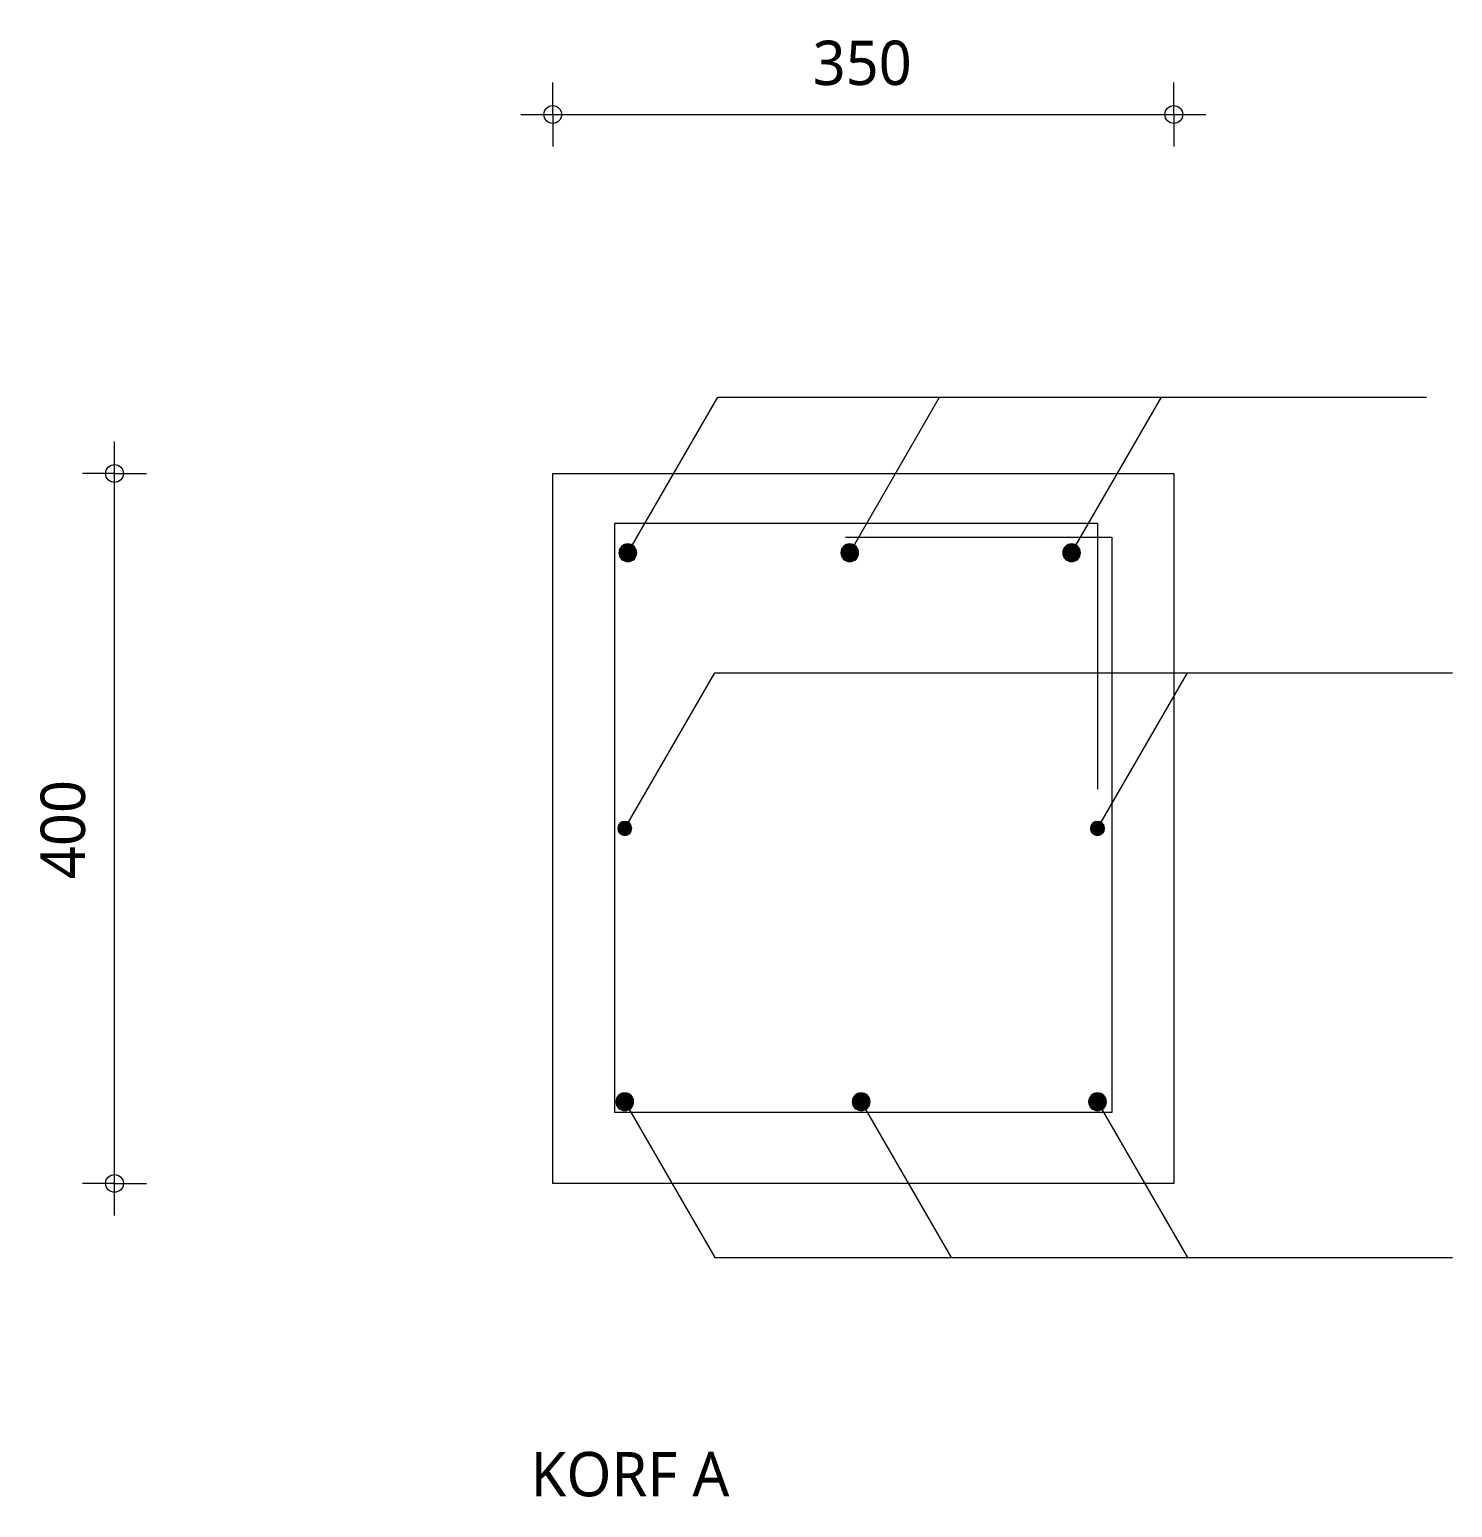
# Model space of a CAD drawing. Header units: millimetres. Extents: x -14163 to 55687, y -143 to 37302.
# Drawn here: x 3273 to 4074, y -98 to 735 of the extents above; entities that cross this region are included whole.
import ezdxf

# ---------------------------------------------------------------- set-up
doc = ezdxf.new("R2010")
doc.units = ezdxf.units.MM
for name, color, linetype, lineweight in [('A-ANNO-DIMS', 211, 'Continuous', 13), ('A-ANNO-DIMS-10', 211, 'Continuous', 13), ('A-DETL-GENF', 92, 'Continuous', 18), ('A-DETL-IDEN', 3, 'Continuous', 18), ('A-DETL-MEDM', 33, 'Continuous', 18)]:
    doc.layers.add(name, color=color, linetype=linetype, lineweight=lineweight)
doc.styles.add('Segoe UI_3', font='segoeui.ttf', dxfattribs={"height": 25})
doc.dimstyles.new('2_5_mm', dxfattribs={"dimscale": 304.8, "dimtxt": 26.184099, "dimasz": 0.032808, "dimexe": 0.059055, "dimexo": 0.0625, "dimgap": 0.029528, "dimtad": 1, "dimdec": 0, "dimzin": 0, "dimdsep": 46, "dimtxsty": 'Segoe UI_3', "dimblk1": 'DOTBLANK', "dimblk2": 'DOTBLANK', "dimsah": 1, "dimcen": 0.09, "dimdle": 0.059055, "dimazin": 0, "dimtfac": 1, "dimtdec": 4, "dimtix": 1, "dimtmove": 0, "dimatfit": 3, "dimfxl": 0.059055, "dimfxlon": 1, "dimtvp": 1, "dimtfill": 1, "dimtolj": 1, "dimtzin": 0, "dimarcsym": 2})

# ---------------------------------------------------------------- blocks, each defined once
blk = doc.blocks.new('28 reeks_staven - Type 1-4438379-Details Constructie')
at = {"layer": 'A-DETL-GENF'}
for points in [[(0, -5), (1.29, -4.83), (2.5, -4.33), (3.54, -3.54), (4.33, -2.5), (4.83, -1.29), (5, 0), (4.83, 1.29), (4.33, 2.5), (3.54, 3.54), (2.5, 4.33), (1.29, 4.83), (0, 5), (-1.29, 4.83), (-2.5, 4.33), (-3.54, 3.54), (-4.33, 2.5), (-4.83, 1.29), (-5, 0), (-4.83, -1.29), (-4.33, -2.5), (-3.54, -3.54), (-2.5, -4.33), (-1.29, -4.83)], [(125.05, -5), (126.34, -4.83), (127.55, -4.33), (128.58, -3.54), (129.38, -2.5), (129.88, -1.29), (130.05, 0), (129.88, 1.29), (129.38, 2.5), (128.58, 3.54), (127.55, 4.33), (126.34, 4.83), (125.05, 5), (123.75, 4.83), (122.55, 4.33), (121.51, 3.54), (120.72, 2.5), (120.22, 1.29), (120.05, 0), (120.22, -1.29), (120.72, -2.5), (121.51, -3.54), (122.55, -4.33), (123.75, -4.83)], [(250.09, -5), (251.39, -4.83), (252.59, -4.33), (253.63, -3.54), (254.42, -2.5), (254.92, -1.29), (255.09, 0), (254.92, 1.29), (254.42, 2.5), (253.63, 3.54), (252.59, 4.33), (251.39, 4.83), (250.09, 5), (248.8, 4.83), (247.59, 4.33), (246.56, 3.54), (245.76, 2.5), (245.26, 1.29), (245.09, 0), (245.26, -1.29), (245.76, -2.5), (246.56, -3.54), (247.59, -4.33), (248.8, -4.83)]]:
    blk.add_hatch(color=256, dxfattribs=at).paths.add_polyline_path(points)
for p, q in [((0, 0), (50.67, 87.75)), ((50.67, 87.75), (450.09, 87.75)), ((125.05, 0), (175.71, 87.75)), ((250.09, 0), (300.76, 87.75))]:
    blk.add_line(p, q, dxfattribs=at)
at = {"layer": 'A-DETL-MEDM'}
for centre, start, end in [((0, 0), 360, 180), ((0, 0), 180, 360), ((125.05, 0), 360, 180), ((125.05, 0), 180, 360), ((250.09, 0), 0, 180), ((250.09, 0), 180, 360)]:
    blk.add_arc(centre, 5, start, end, dxfattribs=at)
blk = doc.blocks.new('28 balk - Type 1 dekking 35_40-4424346-Details Constructie')
at = {"layer": 'A-DETL-MEDM'}
for p, q in [((0, 400), (350, 400)), ((0, 0), (0, 400)), ((350, 400), (350, 0)), ((350, 0), (0, 0))]:
    blk.add_line(p, q, dxfattribs=at)
blk = doc.blocks.new('28 beugels - rond 8-4424730-Details Constructie')
at = {"layer": 'A-DETL-MEDM'}
for p, q in [((0, 332.11), (272, 332.11)), ((0, 0), (0, 332.11)), ((272, 332.11), (272, 182.11)), ((130, 324.11), (280, 324.11)), ((280, 324.11), (280, 0)), ((280, 0), (0, 0))]:
    blk.add_line(p, q, dxfattribs=at)
blk = doc.blocks.new('28 reeks_staven - Type 1-4438408-Details Constructie')
at = {"layer": 'A-DETL-GENF'}
for points in [[(0, -5), (1.29, -4.83), (2.5, -4.33), (3.54, -3.54), (4.33, -2.5), (4.83, -1.29), (5, 0), (4.83, 1.29), (4.33, 2.5), (3.54, 3.54), (2.5, 4.33), (1.29, 4.83), (0, 5), (-1.29, 4.83), (-2.5, 4.33), (-3.54, 3.54), (-4.33, 2.5), (-4.83, 1.29), (-5, 0), (-4.83, -1.29), (-4.33, -2.5), (-3.54, -3.54), (-2.5, -4.33), (-1.29, -4.83)], [(133.2, -5), (134.49, -4.83), (135.7, -4.33), (136.73, -3.54), (137.53, -2.5), (138.03, -1.29), (138.2, 0), (138.03, 1.29), (137.53, 2.5), (136.73, 3.54), (135.7, 4.33), (134.49, 4.83), (133.2, 5), (131.9, 4.83), (130.7, 4.33), (129.66, 3.54), (128.87, 2.5), (128.37, 1.29), (128.2, 0), (128.37, -1.29), (128.87, -2.5), (129.66, -3.54), (130.7, -4.33), (131.9, -4.83)], [(266.39, -5), (267.69, -4.83), (268.89, -4.33), (269.93, -3.54), (270.72, -2.5), (271.22, -1.29), (271.39, 0), (271.22, 1.29), (270.72, 2.5), (269.93, 3.54), (268.89, 4.33), (267.69, 4.83), (266.39, 5), (265.1, 4.83), (263.89, 4.33), (262.86, 3.54), (262.06, 2.5), (261.56, 1.29), (261.39, 0), (261.56, -1.29), (262.06, -2.5), (262.86, -3.54), (263.89, -4.33), (265.1, -4.83)]]:
    blk.add_hatch(color=256, dxfattribs=at).paths.add_polyline_path(points)
for p, q in [((0, 0), (50.67, -87.75)), ((133.2, 0), (183.86, -87.75)), ((266.39, 0), (317.06, -87.75)), ((50.67, -87.75), (466.39, -87.75))]:
    blk.add_line(p, q, dxfattribs=at)
at = {"layer": 'A-DETL-MEDM'}
for centre, start, end in [((0, 0), 360, 180), ((0, 0), 180, 360), ((133.2, 0), 0, 180), ((133.2, 0), 180, 360), ((266.39, 0), 0, 180), ((266.39, 0), 180, 360)]:
    blk.add_arc(centre, 5, start, end, dxfattribs=at)
blk = doc.blocks.new('28 reeks_staven - Type 1-4438437-Details Constructie')
at = {"layer": 'A-DETL-GENF'}
for points in [[(0, -4), (1.04, -3.86), (2, -3.46), (2.83, -2.83), (3.46, -2), (3.86, -1.04), (4, 0), (3.86, 1.04), (3.46, 2), (2.83, 2.83), (2, 3.46), (1.04, 3.86), (0, 4), (-1.04, 3.86), (-2, 3.46), (-2.83, 2.83), (-3.46, 2), (-3.86, 1.04), (-4, 0), (-3.86, -1.04), (-3.46, -2), (-2.83, -2.83), (-2, -3.46), (-1.04, -3.86)], [(266.39, -4), (267.43, -3.86), (268.39, -3.46), (269.22, -2.83), (269.86, -2), (270.26, -1.04), (270.39, 0), (270.26, 1.04), (269.86, 2), (269.22, 2.83), (268.39, 3.46), (267.43, 3.86), (266.39, 4), (265.36, 3.86), (264.39, 3.46), (263.56, 2.83), (262.93, 2), (262.53, 1.04), (262.39, 0), (262.53, -1.04), (262.93, -2), (263.56, -2.83), (264.39, -3.46), (265.36, -3.86)]]:
    blk.add_hatch(color=256, dxfattribs=at).paths.add_polyline_path(points)
for p, q in [((0, 0), (50.67, 87.75)), ((50.67, 87.75), (466.39, 87.75)), ((266.39, 0), (317.06, 87.75))]:
    blk.add_line(p, q, dxfattribs=at)
at = {"layer": 'A-DETL-MEDM'}
for centre, start, end in [((0, 0), 360, 180), ((0, 0), 180, 360), ((266.39, 0), 0, 180), ((266.39, 0), 180, 360)]:
    blk.add_arc(centre, 4, start, end, dxfattribs=at)
blk = doc.blocks.new('DIMBLOCK51-Details Constructie')
at = {"layer": 'A-ANNO-DIMS-10'}
for p, q in [((3567.43, 686.91), (3567.43, 704.91)), ((3917.43, 686.91), (3917.43, 704.91)), ((3549.43, 686.91), (3935.43, 686.91)), ((3567.43, 686.91), (3567.43, 668.91)), ((3917.43, 686.91), (3917.43, 668.91))]:
    blk.add_line(p, q, dxfattribs=at)
for centre in [(3567.43, 686.91), (3917.43, 686.91)]:
    blk.add_circle(centre, 5, dxfattribs=at)
at = {"layer": 'A-ANNO-DIMS-10', "color": 0, "insert": (3713.87, 728.53), "char_height": 25, "width": 68.5547, "attachment_point": 1, "line_spacing_factor": 1.142579, "style": 'Segoe UI_3', "bg_fill": 3, "box_fill_scale": 1.25, "bg_fill_color": 9, "bg_fill_true_color": 13158600, "bg_fill_transparency": 0}
blk.add_mtext('350', dxfattribs=at)
blk = doc.blocks.new('_DotBlank')
at = {"color": 0, "linetype": 'ByBlock', "lineweight": -2}
blk.add_line((-0.5, 0), (-1, 0), dxfattribs=at)
blk.add_circle((0, 0), 0.5, dxfattribs=at)
blk = doc.blocks.new('DIMBLOCK52-Details Constructie')
at = {"layer": 'A-ANNO-DIMS-10'}
for p, q in [((3320.49, 66.63), (3320.49, 502.63)), ((3320.49, 484.63), (3302.49, 484.63)), ((3320.49, 484.63), (3338.49, 484.63)), ((3320.49, 84.63), (3302.49, 84.63)), ((3320.49, 84.63), (3338.49, 84.63))]:
    blk.add_line(p, q, dxfattribs=at)
for centre in [(3320.49, 484.63), (3320.49, 84.63)]:
    blk.add_circle(centre, 5, dxfattribs=at)
at = {"layer": 'A-ANNO-DIMS-10', "color": 0, "insert": (3278.87, 256.07), "char_height": 25, "width": 68.5547, "attachment_point": 1, "rotation": 90, "line_spacing_factor": 1.142579, "style": 'Segoe UI_3', "bg_fill": 3, "box_fill_scale": 1.25, "bg_fill_color": 9, "bg_fill_true_color": 13158600, "bg_fill_transparency": 0}
blk.add_mtext('400', dxfattribs=at)

msp = doc.modelspace()

# ---------------------------------------------------------------- block references
at = {"layer": 'A-DETL-GENF'}
for name, p in [('28 reeks_staven - Type 1-4438379-Details Constructie', (3609.75, 439.96)), ('28 reeks_staven - Type 1-4438437-Details Constructie', (3608.04, 284.63)), ('28 reeks_staven - Type 1-4438408-Details Constructie', (3608.04, 130.63))]:
    msp.add_blockref(name, p, dxfattribs=at)
at = {"layer": 'A-DETL-MEDM'}
for name, p in [('28 balk - Type 1 dekking 35_40-4424346-Details Constructie', (3567.43, 84.63)), ('28 beugels - rond 8-4424730-Details Constructie', (3602.43, 124.63))]:
    msp.add_blockref(name, p, dxfattribs=at)

# ---------------------------------------------------------------- texts
at = {"layer": 'A-DETL-IDEN', "lineweight": 13, "insert": (3554.96, -66.7), "char_height": 25, "width": 142.7004, "attachment_point": 1, "style": 'Segoe UI_3', "bg_fill": 3, "box_fill_scale": 1.25, "bg_fill_color": 9, "bg_fill_true_color": 13158600, "bg_fill_transparency": 0}
msp.add_mtext('KORF A', dxfattribs=at)

# ---------------------------------------------------------------- dimensions: what is measured, and where the dimension line sits
at = {"layer": 'A-ANNO-DIMS'}
dim = msp.add_linear_dim(base=(3917.43, 686.91), p1=(3567.43, 668.91), p2=(3917.43, 668.91), dimstyle='2_5_mm', override={"dimpost": '<>', "dimfxl": 350}, dxfattribs=at)
dim.commit()
dim.dimension.update_dxf_attribs({"geometry": 'DIMBLOCK51-Details Constructie', "text_midpoint": (3742.43, 708.84)})
dim = msp.add_linear_dim(base=(3320.49, 484.63), p1=(3338.49, 84.63), p2=(3338.49, 484.63), angle=90, dimstyle='2_5_mm', override={"dimpost": '<>', "dimfxl": 400}, dxfattribs=at)
dim.commit()
dim.dimension.update_dxf_attribs({"geometry": 'DIMBLOCK52-Details Constructie', "text_midpoint": (3298.56, 284.63)})

doc.saveas('drawing.dxf')
